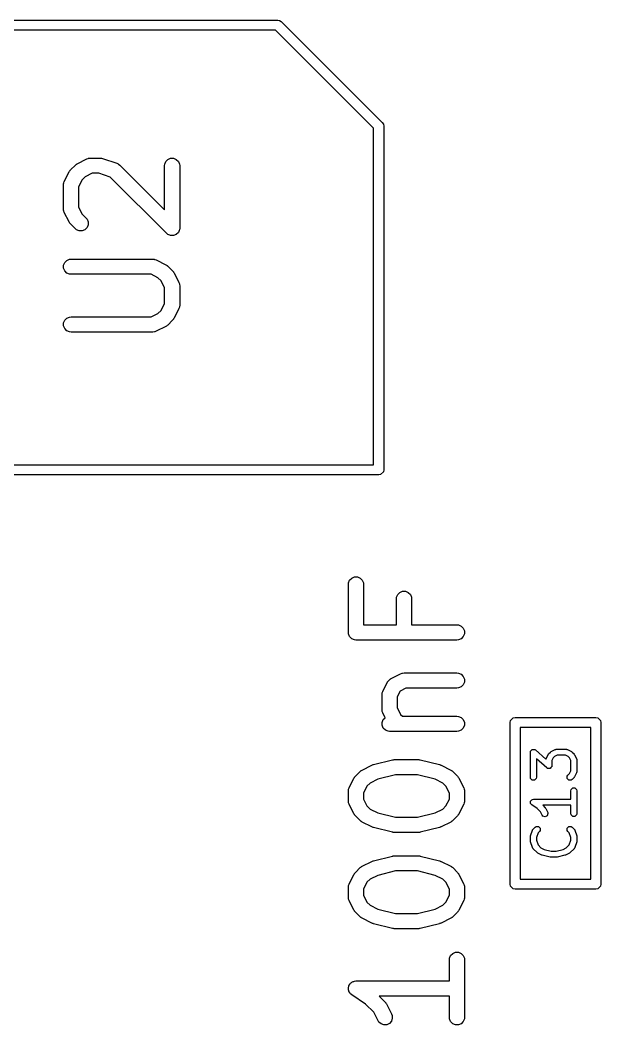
# Model space of a CAD drawing. Header units: millimetres. Extents: x 129 to 276, y -185 to -58.
# Drawn here: x 200.7 to 206.45, y -101.69 to -91.75 of the extents above; entities that cross this region are included whole.
import ezdxf

# ---------------------------------------------------------------- set-up
doc = ezdxf.new("R2010")
doc.units = ezdxf.units.MM
doc.layers.add('F.Fab', color=9, linetype='CONTINUOUS', true_color=0xafafaf)

msp = doc.modelspace()

# ---------------------------------------------------------------- linework, layer by layer
at = {"layer": 'F.Fab', "linetype": 'CONTINUOUS'}
for p, q in [((199.25, -91.75), (203.25, -91.75)), ((203.25, -91.75), (203.269134, -91.753806)), ((203.269134, -91.753806), (203.285355, -91.764645)), ((203.285355, -91.764645), (204.285356, -92.764645)), ((203.22929, -91.85), (199.3, -91.85)), ((204.2, -92.82071), (203.22929, -91.85)), ((204.285356, -92.764645), (204.296194, -92.780866)), ((204.2, -96.15), (204.2, -92.82071)), ((204.296194, -92.780866), (204.3, -92.8)), ((204.3, -92.8), (204.3, -96.2)), ((201.266516, -93.171013), (201.361754, -93.123394)), ((201.361754, -93.123394), (201.375485, -93.118139)), ((201.375485, -93.118139), (201.378174, -93.117947)), ((201.378174, -93.117947), (201.380663, -93.116917)), ((201.380663, -93.116917), (201.395295, -93.115476)), ((201.395295, -93.115476), (201.490533, -93.115476)), ((201.490533, -93.115476), (201.497938, -93.116205)), ((201.497938, -93.116205), (201.499913, -93.116065)), ((201.499913, -93.116065), (201.50251, -93.116655)), ((201.50251, -93.116655), (201.505165, -93.116917)), ((201.505165, -93.116917), (201.506996, -93.117675)), ((201.506996, -93.117675), (201.51425, -93.119325)), ((201.51425, -93.119325), (201.657107, -93.166944)), ((201.657107, -93.166944), (201.670532, -93.172938)), ((202.13126, -93.175844), (202.142459, -93.148808)), ((202.142459, -93.148808), (202.163151, -93.128116)), ((202.163151, -93.128116), (202.190187, -93.116917)), ((202.190187, -93.116917), (202.219451, -93.116917)), ((202.219451, -93.116917), (202.246487, -93.128116)), ((202.246487, -93.128116), (202.267179, -93.148808)), ((202.267179, -93.148808), (202.278378, -93.175844)), ((201.137737, -93.347411), (201.185356, -93.252173)), ((201.185356, -93.252173), (201.18932, -93.245873)), ((201.18932, -93.245873), (201.190078, -93.244046)), ((201.190078, -93.244046), (201.191766, -93.241989)), ((201.191766, -93.241989), (201.193188, -93.23973)), ((201.193188, -93.23973), (201.194686, -93.23843)), ((201.194686, -93.23843), (201.199405, -93.232681)), ((201.199405, -93.232681), (201.247024, -93.185062)), ((201.247024, -93.185062), (201.252773, -93.180343)), ((201.252773, -93.180343), (201.254073, -93.178845)), ((201.254073, -93.178845), (201.256332, -93.177423)), ((201.256332, -93.177423), (201.258389, -93.175735)), ((201.258389, -93.175735), (201.260216, -93.174977)), ((201.260216, -93.174977), (201.266516, -93.171013)), ((201.413, -93.265476), (201.344484, -93.299734)), ((201.478363, -93.265476), (201.413, -93.265476)), ((201.592876, -93.303647), (201.478363, -93.265476)), ((201.670532, -93.172938), (201.672567, -93.174703)), ((201.672567, -93.174703), (201.675058, -93.175735)), ((201.675058, -93.175735), (201.686423, -93.185062)), ((201.686423, -93.185062), (202.129819, -93.628457)), ((202.129819, -93.190476), (202.13126, -93.175844)), ((202.129819, -93.628457), (202.129819, -93.190476)), ((202.278378, -93.175844), (202.279819, -93.190476)), ((202.279819, -93.190476), (202.279819, -93.809523)), ((201.129819, -93.380952), (201.13126, -93.36632)), ((201.13126, -93.36632), (201.132291, -93.36383)), ((201.132291, -93.36383), (201.132482, -93.361143)), ((201.132482, -93.361143), (201.137737, -93.347411)), ((201.314077, -93.330141), (201.279819, -93.398657)), ((201.344484, -93.299734), (201.314077, -93.330141)), ((202.151786, -93.862556), (201.592876, -93.303647)), ((201.129819, -93.619047), (201.129819, -93.380952)), ((201.279819, -93.398657), (201.279819, -93.601342)), ((201.13126, -93.633679), (201.129819, -93.619047)), ((201.132291, -93.636168), (201.13126, -93.633679)), ((201.132482, -93.638856), (201.132291, -93.636168)), ((201.137737, -93.652588), (201.132482, -93.638856)), ((201.185356, -93.747826), (201.137737, -93.652588)), ((201.279819, -93.601342), (201.314077, -93.669858)), ((201.18932, -93.754125), (201.185356, -93.747826)), ((201.190078, -93.755953), (201.18932, -93.754125)), ((201.191766, -93.758009), (201.190078, -93.755953)), ((201.193188, -93.760269), (201.191766, -93.758009)), ((201.194686, -93.761568), (201.193188, -93.760269)), ((201.199405, -93.767318), (201.194686, -93.761568)), ((201.314077, -93.669858), (201.35309, -93.708871)), ((201.35309, -93.708871), (201.362417, -93.720236)), ((201.362417, -93.720236), (201.373616, -93.747272)), ((201.373616, -93.747272), (201.373616, -93.776535)), ((201.247024, -93.814937), (201.199405, -93.767318)), ((201.258389, -93.824264), (201.247024, -93.814937)), ((201.285425, -93.835463), (201.258389, -93.824264)), ((201.314688, -93.835463), (201.285425, -93.835463)), ((201.341724, -93.824264), (201.314688, -93.835463)), ((201.362417, -93.803571), (201.341724, -93.824264)), ((201.373616, -93.776535), (201.362417, -93.803571)), ((202.163151, -93.871884), (202.151786, -93.862556)), ((202.26718, -93.851191), (202.246487, -93.871883)), ((202.275098, -93.832073), (202.26718, -93.851191)), ((202.278378, -93.824155), (202.275098, -93.832073)), ((202.279819, -93.809523), (202.278378, -93.824155)), ((202.182268, -93.879802), (202.163151, -93.871884)), ((202.190187, -93.883082), (202.182268, -93.879802)), ((202.190188, -93.883082), (202.190187, -93.883082)), ((202.219451, -93.883082), (202.190188, -93.883082)), ((202.246487, -93.871883), (202.219451, -93.883082)), ((201.13126, -94.175844), (201.142459, -94.148808)), ((201.142459, -94.148808), (201.163151, -94.128116)), ((201.163151, -94.128116), (201.190187, -94.116917)), ((201.190187, -94.116917), (201.204819, -94.115476)), ((201.204819, -94.115476), (202.014342, -94.115476)), ((202.014342, -94.115476), (202.028974, -94.116917)), ((202.028974, -94.116917), (202.031463, -94.117948)), ((202.031463, -94.117948), (202.034151, -94.118139)), ((202.034151, -94.118139), (202.047883, -94.123394)), ((202.047883, -94.123394), (202.143121, -94.171013)), ((201.13126, -94.205108), (201.13126, -94.175844)), ((201.142459, -94.232144), (201.13126, -94.205108)), ((201.163151, -94.252836), (201.142459, -94.232144)), ((201.190187, -94.264035), (201.163151, -94.252836)), ((202.143121, -94.171013), (202.149417, -94.174976)), ((202.149417, -94.174976), (202.151247, -94.175734)), ((202.151247, -94.175734), (202.153305, -94.177423)), ((202.153305, -94.177423), (202.155564, -94.178845)), ((202.155564, -94.178845), (202.156863, -94.180343)), ((202.156863, -94.180343), (202.162612, -94.185061)), ((202.162612, -94.185061), (202.210232, -94.23268)), ((202.210232, -94.23268), (202.21495, -94.238429)), ((202.21495, -94.238429), (202.21645, -94.23973)), ((202.21645, -94.23973), (202.217872, -94.241989)), ((202.217872, -94.241989), (202.21956, -94.244046)), ((202.21956, -94.244046), (202.220317, -94.245873)), ((202.220317, -94.245873), (202.224282, -94.252173)), ((202.224282, -94.252173), (202.271901, -94.347411)), ((201.204819, -94.265476), (201.190187, -94.264035)), ((201.996637, -94.265476), (201.204819, -94.265476)), ((202.065153, -94.299734), (201.996637, -94.265476)), ((202.095561, -94.330141), (202.065153, -94.299734)), ((202.129819, -94.398657), (202.095561, -94.330141)), ((202.271901, -94.347411), (202.277156, -94.361142)), ((202.277156, -94.361142), (202.277347, -94.363831)), ((202.129819, -94.553723), (202.129819, -94.398657)), ((202.277347, -94.363831), (202.278378, -94.36632)), ((202.278378, -94.36632), (202.279819, -94.380952)), ((202.279819, -94.380952), (202.279819, -94.571428)), ((202.095561, -94.622238), (202.129819, -94.553723)), ((201.996637, -94.686904), (202.065153, -94.652645)), ((202.065153, -94.652645), (202.095561, -94.622238)), ((202.271901, -94.604969), (202.224282, -94.700207)), ((202.277156, -94.591238), (202.271901, -94.604969)), ((202.277347, -94.588548), (202.277156, -94.591238)), ((202.278378, -94.58606), (202.277347, -94.588548)), ((202.279819, -94.571428), (202.278378, -94.58606)), ((201.13126, -94.747272), (201.142459, -94.720236)), ((201.13126, -94.776536), (201.13126, -94.747272)), ((201.142459, -94.720236), (201.163151, -94.699544)), ((201.163151, -94.699544), (201.190187, -94.688345)), ((201.190187, -94.688345), (201.204819, -94.686904)), ((201.204819, -94.686904), (201.996637, -94.686904)), ((202.210232, -94.7197), (202.162612, -94.767319)), ((202.21495, -94.71395), (202.210232, -94.7197)), ((202.21645, -94.71265), (202.21495, -94.71395)), ((202.217872, -94.71039), (202.21645, -94.71265)), ((202.21956, -94.708334), (202.217872, -94.71039)), ((202.220317, -94.706506), (202.21956, -94.708334)), ((202.224282, -94.700207), (202.220317, -94.706506)), ((201.142459, -94.803572), (201.13126, -94.776536)), ((201.163151, -94.824264), (201.142459, -94.803572)), ((201.190187, -94.835463), (201.163151, -94.824264)), ((201.204819, -94.836904), (201.190187, -94.835463)), ((202.014342, -94.836904), (201.204819, -94.836904)), ((202.028974, -94.835463), (202.014342, -94.836904)), ((202.031463, -94.834431), (202.028974, -94.835463)), ((202.034151, -94.834241), (202.031463, -94.834431)), ((202.047883, -94.828986), (202.034151, -94.834241)), ((202.143121, -94.781367), (202.047883, -94.828986)), ((202.149417, -94.777403), (202.143121, -94.781367)), ((202.151247, -94.776646), (202.149417, -94.777403)), ((202.153305, -94.774956), (202.151247, -94.776646)), ((202.155564, -94.773535), (202.153305, -94.774956)), ((202.156863, -94.772036), (202.155564, -94.773535)), ((202.162612, -94.767319), (202.156863, -94.772036)), ((199.3, -96.15), (204.2, -96.15)), ((204.25, -96.25), (199.25, -96.25)), ((204.269134, -96.246194), (204.25, -96.25)), ((204.296194, -96.219134), (204.269134, -96.246194)), ((204.3, -96.2), (204.296194, -96.219134)), ((203.949819, -97.333333), (203.95126, -97.318701)), ((203.949819, -97.809523), (203.949819, -97.333333)), ((203.95126, -97.318701), (203.962459, -97.291665)), ((203.962459, -97.291665), (203.983151, -97.270973)), ((203.983151, -97.270973), (204.010187, -97.259774)), ((204.010187, -97.259774), (204.039451, -97.259774)), ((204.039451, -97.259774), (204.066487, -97.270973)), ((204.066487, -97.270973), (204.087179, -97.291665)), ((204.087179, -97.291665), (204.098378, -97.318701)), ((204.098378, -97.318701), (204.099819, -97.333333)), ((204.099819, -97.333333), (204.099819, -97.734523)), ((204.42745, -97.461558), (204.438649, -97.434522)), ((204.438649, -97.434522), (204.459341, -97.41383)), ((204.459341, -97.41383), (204.486377, -97.402631)), ((204.486377, -97.402631), (204.515641, -97.402631)), ((204.515641, -97.402631), (204.542677, -97.41383)), ((204.542677, -97.41383), (204.563369, -97.434522)), ((204.563369, -97.434522), (204.574568, -97.461558)), ((204.426009, -97.47619), (204.42745, -97.461558)), ((204.426009, -97.734523), (204.426009, -97.47619)), ((204.574568, -97.461558), (204.576009, -97.47619)), ((204.576009, -97.47619), (204.576009, -97.734523)), ((204.099819, -97.734523), (204.426009, -97.734523)), ((204.576009, -97.734523), (205.024819, -97.734523)), ((205.024819, -97.734523), (205.039451, -97.735964)), ((205.039451, -97.735964), (205.066487, -97.747163)), ((203.95126, -97.824155), (203.949819, -97.809523)), ((203.962459, -97.851191), (203.95126, -97.824155)), ((205.066487, -97.747163), (205.087179, -97.767855)), ((205.087179, -97.767855), (205.098378, -97.794891)), ((205.098378, -97.824155), (205.087179, -97.851191)), ((205.098378, -97.794891), (205.098378, -97.824155)), ((203.983151, -97.871883), (203.962459, -97.851191)), ((204.010187, -97.883082), (203.983151, -97.871883)), ((204.024819, -97.884523), (204.010187, -97.883082)), ((205.024819, -97.884523), (204.024819, -97.884523)), ((205.039451, -97.883082), (205.024819, -97.884523)), ((205.066487, -97.871883), (205.039451, -97.883082)), ((205.087179, -97.851191), (205.066487, -97.871883)), ((204.37223, -98.266251), (204.467468, -98.218632)), ((204.467468, -98.218632), (204.481199, -98.213377)), ((204.481199, -98.213377), (204.483888, -98.213185)), ((204.483888, -98.213185), (204.486377, -98.212155)), ((204.486377, -98.212155), (204.501009, -98.210714)), ((204.501009, -98.210714), (205.024819, -98.210714)), ((205.024819, -98.210714), (205.039451, -98.212155)), ((205.039451, -98.212155), (205.066487, -98.223354)), ((205.066487, -98.223354), (205.087179, -98.244046)), ((204.29107, -98.39503), (204.338689, -98.299792)), ((204.338689, -98.299792), (204.340229, -98.297344)), ((204.340229, -98.297344), (204.340614, -98.296191)), ((204.340614, -98.296191), (204.341859, -98.294754)), ((204.341859, -98.294754), (204.346521, -98.287349)), ((204.346521, -98.287349), (204.353625, -98.281187)), ((204.353625, -98.281187), (204.359787, -98.274083)), ((204.359787, -98.274083), (204.367192, -98.269421)), ((204.367192, -98.269421), (204.368629, -98.268176)), ((204.368629, -98.268176), (204.369782, -98.267791)), ((204.369782, -98.267791), (204.37223, -98.266251)), ((205.087179, -98.327382), (205.066487, -98.348074)), ((205.087179, -98.244046), (205.098378, -98.271082)), ((205.098378, -98.300346), (205.087179, -98.327382)), ((205.098378, -98.271082), (205.098378, -98.300346)), ((204.283152, -98.428571), (204.284593, -98.413939)), ((204.283152, -98.571428), (204.283152, -98.428571)), ((204.284593, -98.413939), (204.285624, -98.411449)), ((204.285624, -98.411449), (204.285815, -98.408762)), ((204.285815, -98.408762), (204.29107, -98.39503)), ((204.461672, -98.389234), (204.433152, -98.446276)), ((204.518714, -98.360714), (204.461672, -98.389234)), ((205.024819, -98.360714), (204.518714, -98.360714)), ((205.039451, -98.359273), (205.024819, -98.360714)), ((205.066487, -98.348074), (205.039451, -98.359273)), ((204.433152, -98.446276), (204.433152, -98.553723)), ((204.284593, -98.58606), (204.283152, -98.571428)), ((204.285624, -98.588549), (204.284593, -98.58606)), ((204.285815, -98.591237), (204.285624, -98.588549)), ((204.29107, -98.604969), (204.285815, -98.591237)), ((204.315193, -98.653215), (204.29107, -98.604969)), ((204.433152, -98.553723), (204.46741, -98.622239)), ((204.46741, -98.622239), (204.484456, -98.639285)), ((204.284593, -98.699653), (204.295792, -98.672617)), ((204.284593, -98.728917), (204.284593, -98.699653)), ((204.295792, -98.755953), (204.284593, -98.728917)), ((204.295792, -98.672617), (204.315193, -98.653215)), ((204.484456, -98.639285), (205.024819, -98.639285)), ((205.024819, -98.639285), (205.039451, -98.640726)), ((205.039451, -98.640726), (205.066487, -98.651925)), ((205.066487, -98.651925), (205.087179, -98.672617)), ((205.087179, -98.672617), (205.098378, -98.699653)), ((205.098378, -98.728917), (205.087179, -98.755953)), ((205.098378, -98.699653), (205.098378, -98.728917)), ((205.55, -98.7), (205.553806, -98.680866)), ((205.55, -100.3), (205.55, -98.7)), ((205.553806, -98.680866), (205.580866, -98.653806)), ((205.580866, -98.653806), (205.6, -98.65)), ((205.6, -98.65), (206.4, -98.65)), ((206.4, -98.65), (206.419134, -98.653806)), ((206.419134, -98.653806), (206.446194, -98.680866)), ((206.446194, -98.680866), (206.45, -98.7)), ((206.45, -98.7), (206.45, -100.3)), ((204.316484, -98.776645), (204.295792, -98.755953)), ((204.34352, -98.787844), (204.316484, -98.776645)), ((204.358152, -98.789285), (204.34352, -98.787844)), ((205.024819, -98.789285), (204.358152, -98.789285)), ((205.039451, -98.787844), (205.024819, -98.789285)), ((205.066487, -98.776645), (205.039451, -98.787844)), ((205.087179, -98.755953), (205.066487, -98.776645)), ((205.65, -98.75), (205.65, -100.25)), ((206.35, -98.75), (205.65, -98.75)), ((206.35, -100.25), (206.35, -98.75)), ((205.751927, -98.995238), (205.753591, -98.986873)), ((205.751927, -99.242857), (205.751927, -98.995238)), ((205.753508, -98.985627), (205.753936, -98.985137)), ((205.753591, -98.986873), (205.753508, -98.985627)), ((205.753936, -98.985137), (205.754211, -98.983757)), ((205.754211, -98.983757), (205.761681, -98.976286)), ((205.761681, -98.976286), (205.768629, -98.968347)), ((205.768629, -98.968347), (205.769691, -98.968276)), ((205.769691, -98.968276), (205.770446, -98.967522)), ((205.770446, -98.967522), (205.780998, -98.967522)), ((205.780998, -98.967522), (205.791538, -98.966819)), ((205.791538, -98.966819), (205.792759, -98.967522)), ((205.792759, -98.967522), (205.793408, -98.967522)), ((205.793408, -98.967522), (205.794289, -98.968403)), ((205.794289, -98.968403), (205.801682, -98.972661)), ((205.801682, -98.972661), (205.905827, -99.063788)), ((205.907475, -99.058011), (205.926523, -99.019916)), ((205.926523, -99.019916), (205.92947, -99.016119)), ((205.92947, -99.016119), (205.932142, -99.01212)), ((205.932142, -99.01212), (205.951189, -98.993073)), ((205.951189, -98.993073), (205.955186, -98.990401)), ((205.955186, -98.990401), (205.958987, -98.987452)), ((205.958987, -98.987452), (205.997083, -98.968405)), ((206.017581, -99.025238), (205.990175, -99.03894)), ((205.997083, -98.968405), (205.998531, -98.968008)), ((205.998531, -98.968008), (205.999018, -98.967522)), ((205.999018, -98.967522), (206.003737, -98.966583)), ((206.003737, -98.966583), (206.008373, -98.965314)), ((206.008373, -98.965314), (206.009024, -98.965531)), ((206.009024, -98.965531), (206.010499, -98.965238)), ((206.010499, -98.965238), (206.105737, -98.965238)), ((206.098655, -99.025238), (206.017581, -99.025238)), ((206.126062, -99.038941), (206.098655, -99.025238)), ((206.105737, -98.965238), (206.107211, -98.965531)), ((206.107211, -98.965531), (206.107863, -98.965314)), ((206.107863, -98.965314), (206.112498, -98.966583)), ((206.112498, -98.966583), (206.117218, -98.967522)), ((206.117218, -98.967522), (206.117704, -98.968008)), ((206.117704, -98.968008), (206.119153, -98.968405)), ((206.119153, -98.968405), (206.157248, -98.987452)), ((206.157248, -98.987452), (206.161048, -98.990402)), ((206.161048, -98.990402), (206.165045, -98.993072)), ((206.165045, -98.993072), (206.184093, -99.01212)), ((206.184093, -99.01212), (206.186763, -99.016116)), ((206.186763, -99.016116), (206.189713, -99.019917)), ((206.189713, -99.019917), (206.20876, -99.058012)), ((204.086516, -99.171013), (204.181754, -99.123394)), ((204.181754, -99.123394), (204.182823, -99.122984)), ((204.182823, -99.122984), (204.183259, -99.122662)), ((204.183259, -99.122662), (204.189395, -99.120469)), ((204.189395, -99.120469), (204.195485, -99.118139)), ((204.195485, -99.118139), (204.196025, -99.1181)), ((204.196025, -99.1181), (204.197105, -99.117715)), ((204.197105, -99.117715), (204.387581, -99.070096)), ((204.387581, -99.070096), (204.390117, -99.06972)), ((204.390117, -99.06972), (204.391139, -99.069298)), ((204.391139, -99.069298), (204.396651, -99.068755)), ((204.396651, -99.068755), (204.402125, -99.067946)), ((204.402125, -99.067946), (204.403217, -99.068108)), ((204.403217, -99.068108), (204.405771, -99.067857)), ((204.405771, -99.067857), (204.643866, -99.067857)), ((204.643866, -99.067857), (204.646419, -99.068108)), ((204.646419, -99.068108), (204.647512, -99.067946)), ((204.647512, -99.067946), (204.652985, -99.068755)), ((204.652985, -99.068755), (204.658498, -99.069298)), ((204.658498, -99.069298), (204.659519, -99.06972)), ((204.659519, -99.06972), (204.662056, -99.070096)), ((204.662056, -99.070096), (204.852532, -99.117715)), ((204.852532, -99.117715), (204.853611, -99.1181)), ((204.853611, -99.1181), (204.854151, -99.118139)), ((204.854151, -99.118139), (204.860232, -99.120466)), ((204.860232, -99.120466), (204.866378, -99.122662)), ((204.866378, -99.122662), (204.866813, -99.122984)), ((204.866813, -99.122984), (204.867883, -99.123394)), ((204.867883, -99.123394), (204.963121, -99.171013)), ((205.914553, -99.151148), (205.811927, -99.06135)), ((205.811927, -99.06135), (205.811927, -99.242857)), ((205.905827, -99.063788), (205.906592, -99.059947)), ((205.906592, -99.059947), (205.907078, -99.05946)), ((205.907078, -99.05946), (205.907475, -99.058011)), ((205.964308, -99.128571), (205.962643, -99.136935)), ((205.978011, -99.051104), (205.964308, -99.078511)), ((205.964308, -99.078511), (205.964308, -99.128571)), ((205.990175, -99.03894), (205.978011, -99.051104)), ((206.138223, -99.051102), (206.126062, -99.038941)), ((206.151927, -99.078509), (206.138223, -99.051102)), ((206.151927, -99.178632), (206.151927, -99.078509)), ((206.20876, -99.058012), (206.209156, -99.05946)), ((206.209156, -99.05946), (206.209643, -99.059947)), ((206.209643, -99.059947), (206.210581, -99.064666)), ((206.210581, -99.064666), (206.211851, -99.069302)), ((206.211851, -99.069302), (206.211633, -99.069953)), ((206.211633, -99.069953), (206.211927, -99.071428)), ((206.211927, -99.071428), (206.211927, -99.185714)), ((204.014686, -99.23843), (204.019405, -99.232681)), ((204.019405, -99.232681), (204.067024, -99.185062)), ((204.067024, -99.185062), (204.072773, -99.180343)), ((204.072773, -99.180343), (204.074073, -99.178845)), ((204.074073, -99.178845), (204.076332, -99.177423)), ((204.076332, -99.177423), (204.078389, -99.175735)), ((204.078389, -99.175735), (204.080216, -99.174977)), ((204.080216, -99.174977), (204.086516, -99.171013)), ((204.415005, -99.217857), (204.241471, -99.26124)), ((204.634632, -99.217857), (204.415005, -99.217857)), ((204.808166, -99.26124), (204.634632, -99.217857)), ((204.963121, -99.171013), (204.969417, -99.174976)), ((204.969417, -99.174976), (204.971247, -99.175734)), ((204.971247, -99.175734), (204.973305, -99.177423)), ((204.973305, -99.177423), (204.975564, -99.178845)), ((204.975564, -99.178845), (204.976863, -99.180343)), ((204.976863, -99.180343), (204.982612, -99.185061)), ((204.982612, -99.185061), (205.030232, -99.23268)), ((205.030232, -99.23268), (205.03495, -99.238429)), ((205.921945, -99.155405), (205.914553, -99.151148)), ((205.922827, -99.156287), (205.921945, -99.155405)), ((205.923476, -99.156287), (205.922827, -99.156287)), ((205.924697, -99.15699), (205.923476, -99.156287)), ((205.935244, -99.156287), (205.924697, -99.15699)), ((205.945789, -99.156287), (205.935244, -99.156287)), ((205.946542, -99.155533), (205.945789, -99.156287)), ((205.947606, -99.155463), (205.946542, -99.155533)), ((205.954557, -99.147518), (205.947606, -99.155463)), ((205.962024, -99.140052), (205.954557, -99.147518)), ((205.962298, -99.138671), (205.962024, -99.140052)), ((205.962727, -99.138182), (205.962298, -99.138671)), ((205.962643, -99.136935), (205.962727, -99.138182)), ((206.116116, -99.231377), (206.122619, -99.221644)), ((206.116116, -99.254337), (206.116116, -99.231377)), ((206.122619, -99.221644), (206.138223, -99.206039)), ((206.138223, -99.206039), (206.151927, -99.178632)), ((206.20876, -99.19913), (206.189713, -99.237225)), ((206.209156, -99.197681), (206.20876, -99.19913)), ((206.209643, -99.197195), (206.209156, -99.197681)), ((206.210581, -99.192475), (206.209643, -99.197195)), ((206.211851, -99.18784), (206.210581, -99.192475)), ((206.211927, -99.185714), (206.211633, -99.187188)), ((206.211633, -99.187188), (206.211851, -99.18784)), ((203.957737, -99.347411), (204.005356, -99.252173)), ((204.005356, -99.252173), (204.00932, -99.245873)), ((204.00932, -99.245873), (204.010078, -99.244046)), ((204.010078, -99.244046), (204.011766, -99.241989)), ((204.011766, -99.241989), (204.013188, -99.23973)), ((204.013188, -99.23973), (204.014686, -99.23843)), ((204.134077, -99.330141), (204.099819, -99.398657)), ((204.164484, -99.299734), (204.134077, -99.330141)), ((204.241471, -99.26124), (204.164484, -99.299734)), ((204.885153, -99.299734), (204.808166, -99.26124)), ((204.915561, -99.330141), (204.885153, -99.299734)), ((204.949819, -99.398657), (204.915561, -99.330141)), ((205.03495, -99.238429), (205.03645, -99.23973)), ((205.03645, -99.23973), (205.037872, -99.241989)), ((205.037872, -99.241989), (205.03956, -99.244046)), ((205.03956, -99.244046), (205.040317, -99.245873)), ((205.040317, -99.245873), (205.044282, -99.252173)), ((205.044282, -99.252173), (205.091901, -99.347411)), ((205.754211, -99.254338), (205.751927, -99.242857)), ((205.770446, -99.270573), (205.754211, -99.254338)), ((205.793408, -99.270573), (205.770446, -99.270573)), ((205.809643, -99.254338), (205.793408, -99.270573)), ((205.811927, -99.242857), (205.809643, -99.254338)), ((206.132352, -99.270573), (206.116116, -99.254337)), ((206.155312, -99.270573), (206.132352, -99.270573)), ((206.165045, -99.26407), (206.155312, -99.270573)), ((206.184093, -99.245022), (206.165045, -99.26407)), ((206.186763, -99.241025), (206.184093, -99.245022)), ((206.189713, -99.237225), (206.186763, -99.241025)), ((203.949819, -99.380952), (203.95126, -99.36632)), ((203.949819, -99.47619), (203.949819, -99.380952)), ((203.95126, -99.36632), (203.952291, -99.36383)), ((203.952291, -99.36383), (203.952482, -99.361143)), ((203.952482, -99.361143), (203.957737, -99.347411)), ((204.099819, -99.398657), (204.099819, -99.458485)), ((204.949819, -99.458485), (204.949819, -99.398657)), ((205.091901, -99.347411), (205.097156, -99.361142)), ((205.097156, -99.361142), (205.097347, -99.363831)), ((205.097347, -99.363831), (205.098378, -99.36632)), ((205.098378, -99.36632), (205.099819, -99.380952)), ((205.099819, -99.380952), (205.099819, -99.47619)), ((206.151927, -99.37619), (206.154211, -99.364709)), ((206.151927, -99.460475), (206.151927, -99.37619)), ((206.154211, -99.364709), (206.170446, -99.348474)), ((206.170446, -99.348474), (206.193408, -99.348474)), ((206.193408, -99.348474), (206.209643, -99.364709)), ((206.209643, -99.364709), (206.211927, -99.37619)), ((206.211927, -99.37619), (206.211927, -99.604761)), ((203.95126, -99.490822), (203.949819, -99.47619)), ((203.952291, -99.493311), (203.95126, -99.490822)), ((203.952482, -99.495999), (203.952291, -99.493311)), ((203.957737, -99.509731), (203.952482, -99.495999)), ((204.005356, -99.604969), (203.957737, -99.509731)), ((204.099819, -99.458485), (204.134077, -99.527001)), ((204.134077, -99.527001), (204.164484, -99.557408)), ((204.885153, -99.557407), (204.915561, -99.527)), ((204.915561, -99.527), (204.949819, -99.458485)), ((205.091901, -99.509731), (205.044282, -99.604969)), ((205.097156, -99.496), (205.091901, -99.509731)), ((205.097347, -99.49331), (205.097156, -99.496)), ((205.098378, -99.490822), (205.097347, -99.49331)), ((205.099819, -99.47619), (205.098378, -99.490822)), ((205.752497, -99.484653), (205.754211, -99.482082)), ((205.754211, -99.493222), (205.752497, -99.484653)), ((205.754211, -99.478994), (205.760389, -99.472815)), ((205.754211, -99.482082), (205.754211, -99.478994)), ((205.754211, -99.501956), (205.754211, -99.493222)), ((205.756394, -99.504139), (205.754211, -99.501956)), ((205.757, -99.507167), (205.756394, -99.504139)), ((205.765286, -99.515436), (205.757, -99.507167)), ((205.760389, -99.472815), (205.765235, -99.465548)), ((205.765235, -99.465548), (205.768262, -99.464942)), ((205.819959, -99.551886), (205.765286, -99.515436)), ((205.768262, -99.464942), (205.770446, -99.462759)), ((205.770446, -99.462759), (205.781927, -99.460475)), ((205.781927, -99.460475), (206.151927, -99.460475)), ((206.151927, -99.520475), (205.8734, -99.520475)), ((205.8734, -99.520475), (205.898378, -99.545452)), ((206.151927, -99.604761), (206.151927, -99.520475)), ((204.00932, -99.611268), (204.005356, -99.604969)), ((204.010078, -99.613096), (204.00932, -99.611268)), ((204.011766, -99.615152), (204.010078, -99.613096)), ((204.013188, -99.617412), (204.011766, -99.615152)), ((204.014686, -99.618711), (204.013188, -99.617412)), ((204.019405, -99.624461), (204.014686, -99.618711)), ((204.067024, -99.67208), (204.019405, -99.624461)), ((204.164484, -99.557408), (204.241471, -99.595901)), ((204.241471, -99.595901), (204.415005, -99.639285)), ((204.634632, -99.639285), (204.808166, -99.595901)), ((204.808166, -99.595901), (204.885153, -99.557407)), ((205.030232, -99.624462), (204.982612, -99.672081)), ((205.03495, -99.618712), (205.030232, -99.624462)), ((205.03645, -99.617412), (205.03495, -99.618712)), ((205.037872, -99.615152), (205.03645, -99.617412)), ((205.03956, -99.613096), (205.037872, -99.615152)), ((205.040317, -99.611268), (205.03956, -99.613096)), ((205.044282, -99.604969), (205.040317, -99.611268)), ((205.852509, -99.584436), (205.819959, -99.551886)), ((205.86938, -99.618178), (205.852509, -99.584436)), ((205.876558, -99.627425), (205.86938, -99.618178)), ((205.898339, -99.634686), (205.876558, -99.627425)), ((205.918877, -99.624416), (205.898339, -99.634686)), ((205.898378, -99.545452), (205.901048, -99.549449)), ((205.901048, -99.549449), (205.903998, -99.553249)), ((205.903998, -99.553249), (205.923046, -99.591345)), ((205.926138, -99.602635), (205.918877, -99.624416)), ((205.923046, -99.591345), (205.926138, -99.602635)), ((206.154211, -99.616242), (206.151927, -99.604761)), ((206.170446, -99.632477), (206.154211, -99.616242)), ((206.193408, -99.632477), (206.170446, -99.632477)), ((206.209643, -99.616242), (206.193408, -99.632477)), ((206.211927, -99.604761), (206.209643, -99.616242)), ((204.072773, -99.676798), (204.067024, -99.67208)), ((204.074073, -99.678297), (204.072773, -99.676798)), ((204.076332, -99.679718), (204.074073, -99.678297)), ((204.078389, -99.681407), (204.076332, -99.679718)), ((204.080216, -99.682164), (204.078389, -99.681407)), ((204.086516, -99.686129), (204.080216, -99.682164)), ((204.181754, -99.733748), (204.086516, -99.686129)), ((204.415005, -99.639285), (204.634632, -99.639285)), ((204.963121, -99.686129), (204.867883, -99.733748)), ((204.969417, -99.682165), (204.963121, -99.686129)), ((204.971247, -99.681408), (204.969417, -99.682165)), ((204.973305, -99.679718), (204.971247, -99.681408)), ((204.975564, -99.678297), (204.973305, -99.679718)), ((204.976863, -99.676798), (204.975564, -99.678297)), ((204.982612, -99.672081), (204.976863, -99.676798)), ((205.798808, -99.73593), (205.808541, -99.729426)), ((205.808541, -99.729426), (205.831501, -99.729425)), ((205.831501, -99.729425), (205.847738, -99.745662)), ((206.116116, -99.745662), (206.132352, -99.729426)), ((206.132352, -99.729426), (206.155312, -99.729426)), ((206.155312, -99.729426), (206.165045, -99.735929)), ((204.182823, -99.734157), (204.181754, -99.733748)), ((204.183259, -99.73448), (204.182823, -99.734157)), ((204.189395, -99.736672), (204.183259, -99.73448)), ((204.195485, -99.739003), (204.189395, -99.736672)), ((204.196025, -99.739041), (204.195485, -99.739003)), ((204.197105, -99.739427), (204.196025, -99.739041)), ((204.387581, -99.787046), (204.197105, -99.739427)), ((204.390117, -99.787421), (204.387581, -99.787046)), ((204.391139, -99.787844), (204.390117, -99.787421)), ((204.396651, -99.788386), (204.391139, -99.787844)), ((204.402125, -99.789196), (204.396651, -99.788386)), ((204.403217, -99.789033), (204.402125, -99.789196)), ((204.405771, -99.789285), (204.403217, -99.789033)), ((204.643866, -99.789285), (204.405771, -99.789285)), ((204.646419, -99.789033), (204.643866, -99.789285)), ((204.647512, -99.789196), (204.646419, -99.789033)), ((204.652985, -99.788386), (204.647512, -99.789196)), ((204.658498, -99.787844), (204.652985, -99.788386)), ((204.659519, -99.787421), (204.658498, -99.787844)), ((204.662056, -99.787046), (204.659519, -99.787421)), ((204.852532, -99.739427), (204.662056, -99.787046)), ((204.853611, -99.739041), (204.852532, -99.739427)), ((204.854151, -99.739003), (204.853611, -99.739041)), ((204.860232, -99.736675), (204.854151, -99.739003)), ((204.866378, -99.73448), (204.860232, -99.736675)), ((204.866813, -99.734157), (204.866378, -99.73448)), ((204.867883, -99.733748), (204.866813, -99.734157)), ((205.751927, -99.833332), (205.752866, -99.82861)), ((205.752866, -99.82861), (205.753467, -99.823845)), ((205.753467, -99.823845), (205.772515, -99.766703)), ((205.772515, -99.766703), (205.773258, -99.765399)), ((205.773258, -99.764711), (205.775934, -99.760705)), ((205.773258, -99.765399), (205.773258, -99.764711)), ((205.775934, -99.760705), (205.778312, -99.756534)), ((205.778312, -99.756534), (205.778925, -99.756227)), ((205.778925, -99.756227), (205.779761, -99.754977)), ((205.779761, -99.754977), (205.798808, -99.73593)), ((205.827195, -99.792396), (205.811927, -99.838199)), ((205.841236, -99.778355), (205.827195, -99.792396)), ((205.847739, -99.768621), (205.841236, -99.778355)), ((205.847738, -99.745662), (205.847739, -99.768621)), ((206.116116, -99.768622), (206.116116, -99.745662)), ((206.122619, -99.778355), (206.116116, -99.768622)), ((206.136657, -99.792393), (206.122619, -99.778355)), ((206.151927, -99.838201), (206.136657, -99.792393)), ((206.165045, -99.735929), (206.184093, -99.754977)), ((206.184093, -99.754977), (206.184927, -99.756226)), ((206.184927, -99.756226), (206.185543, -99.756534)), ((206.185543, -99.756534), (206.187923, -99.760709)), ((206.187923, -99.760709), (206.190597, -99.76471)), ((206.190597, -99.76471), (206.190597, -99.765398)), ((206.190597, -99.765398), (206.191341, -99.766703)), ((206.191341, -99.766703), (206.210388, -99.823845)), ((206.210388, -99.823845), (206.210989, -99.828617)), ((206.210989, -99.828617), (206.211927, -99.833332)), ((205.751927, -99.871428), (205.751927, -99.833332)), ((205.752866, -99.876149), (205.751927, -99.871428)), ((205.753467, -99.880915), (205.752866, -99.876149)), ((205.772515, -99.938058), (205.753467, -99.880915)), ((205.811927, -99.838199), (205.811927, -99.86656)), ((205.811927, -99.86656), (205.827195, -99.912365)), ((205.827195, -99.912365), (205.856841, -99.94201)), ((206.107014, -99.942009), (206.136657, -99.912366)), ((206.136657, -99.912366), (206.151927, -99.866558)), ((206.151927, -99.866558), (206.151927, -99.838201)), ((206.210388, -99.880914), (206.191341, -99.938058)), ((206.210988, -99.876143), (206.210388, -99.880914)), ((206.211927, -99.871428), (206.210988, -99.876143)), ((206.211927, -99.833332), (206.211927, -99.871428)), ((204.197105, -100.070096), (204.387581, -100.022477)), ((204.387581, -100.022477), (204.390117, -100.022101)), ((204.390117, -100.022101), (204.391139, -100.021679)), ((204.391139, -100.021679), (204.396651, -100.021136)), ((204.396651, -100.021136), (204.402125, -100.020327)), ((204.402125, -100.020327), (204.403217, -100.020489)), ((204.403217, -100.020489), (204.405771, -100.020238)), ((204.405771, -100.020238), (204.643866, -100.020238)), ((204.643866, -100.020238), (204.646419, -100.020489)), ((204.646419, -100.020489), (204.647512, -100.020327)), ((204.647512, -100.020327), (204.652985, -100.021136)), ((204.652985, -100.021136), (204.658498, -100.021679)), ((204.658498, -100.021679), (204.659519, -100.022101)), ((204.659519, -100.022101), (204.662056, -100.022477)), ((204.662056, -100.022477), (204.852532, -100.070096)), ((205.773259, -99.939363), (205.772515, -99.938058)), ((205.773259, -99.940051), (205.773259, -99.939363)), ((205.77593, -99.944049), (205.773259, -99.940051)), ((205.778312, -99.948227), (205.77593, -99.944049)), ((205.778927, -99.948534), (205.778312, -99.948227)), ((205.779762, -99.949784), (205.778927, -99.948534)), ((205.817856, -99.987879), (205.779762, -99.949784)), ((205.821853, -99.990549), (205.817856, -99.987879)), ((205.825654, -99.993499), (205.821853, -99.990549)), ((205.863749, -100.012546), (205.825654, -99.993499)), ((205.856841, -99.94201), (205.887636, -99.957407)), ((205.866918, -100.013413), (205.863749, -100.012546)), ((205.869889, -100.014817), (205.866918, -100.013413)), ((205.94608, -100.033865), (205.869889, -100.014817)), ((205.887636, -99.957407), (205.957048, -99.974761)), ((205.957048, -99.974761), (206.006807, -99.974761)), ((206.006807, -99.974761), (206.076217, -99.957408)), ((206.093965, -100.014817), (206.017775, -100.033865)), ((206.076217, -99.957408), (206.107014, -99.942009)), ((206.096935, -100.013413), (206.093965, -100.014817)), ((206.100105, -100.012546), (206.096935, -100.013413)), ((206.1382, -99.993499), (206.100105, -100.012546)), ((206.141997, -99.990551), (206.1382, -99.993499)), ((206.145997, -99.987879), (206.141997, -99.990551)), ((206.184093, -99.949785), (206.145997, -99.987879)), ((206.184928, -99.948534), (206.184093, -99.949785)), ((206.185543, -99.948227), (206.184928, -99.948534)), ((206.187925, -99.944048), (206.185543, -99.948227)), ((206.190596, -99.940051), (206.187925, -99.944048)), ((206.191341, -99.938058), (206.190596, -99.939364)), ((206.190596, -99.939364), (206.190596, -99.940051)), ((204.074073, -100.131226), (204.076332, -100.129804)), ((204.076332, -100.129804), (204.078389, -100.128116)), ((204.078389, -100.128116), (204.080216, -100.127358)), ((204.080216, -100.127358), (204.086516, -100.123394)), ((204.086516, -100.123394), (204.181754, -100.075775)), ((204.181754, -100.075775), (204.182823, -100.075365)), ((204.182823, -100.075365), (204.183259, -100.075043)), ((204.183259, -100.075043), (204.189395, -100.07285)), ((204.189395, -100.07285), (204.195485, -100.07052)), ((204.195485, -100.07052), (204.196025, -100.070481)), ((204.196025, -100.070481), (204.197105, -100.070096)), ((204.852532, -100.070096), (204.853611, -100.070481)), ((204.853611, -100.070481), (204.854151, -100.07052)), ((204.854151, -100.07052), (204.860232, -100.072847)), ((204.860232, -100.072847), (204.866378, -100.075043)), ((204.866378, -100.075043), (204.866813, -100.075365)), ((204.866813, -100.075365), (204.867883, -100.075775)), ((204.867883, -100.075775), (204.963121, -100.123394)), ((204.963121, -100.123394), (204.969417, -100.127357)), ((204.969417, -100.127357), (204.971247, -100.128115)), ((204.971247, -100.128115), (204.973305, -100.129804)), ((204.973305, -100.129804), (204.975564, -100.131226)), ((205.949749, -100.034043), (205.94608, -100.033865)), ((205.953356, -100.034761), (205.949749, -100.034043)), ((206.010499, -100.034761), (205.953356, -100.034761)), ((206.014105, -100.034043), (206.010499, -100.034761)), ((206.017775, -100.033865), (206.014105, -100.034043)), ((203.957737, -100.299792), (204.005356, -100.204554)), ((204.005356, -100.204554), (204.00932, -100.198254)), ((204.00932, -100.198254), (204.010078, -100.196427)), ((204.010078, -100.196427), (204.011766, -100.19437)), ((204.011766, -100.19437), (204.013188, -100.192111)), ((204.013188, -100.192111), (204.014686, -100.190811)), ((204.014686, -100.190811), (204.019405, -100.185062)), ((204.019405, -100.185062), (204.067024, -100.137443)), ((204.067024, -100.137443), (204.072773, -100.132724)), ((204.072773, -100.132724), (204.074073, -100.131226)), ((204.241471, -100.213621), (204.164484, -100.252115)), ((204.415005, -100.170238), (204.241471, -100.213621)), ((204.634632, -100.170238), (204.415005, -100.170238)), ((204.808166, -100.213621), (204.634632, -100.170238)), ((204.885153, -100.252115), (204.808166, -100.213621)), ((204.975564, -100.131226), (204.976863, -100.132724)), ((204.976863, -100.132724), (204.982612, -100.137442)), ((204.982612, -100.137442), (205.030232, -100.185061)), ((205.030232, -100.185061), (205.03495, -100.19081)), ((205.03495, -100.19081), (205.03645, -100.192111)), ((205.03645, -100.192111), (205.037872, -100.19437)), ((205.037872, -100.19437), (205.03956, -100.196427)), ((205.03956, -100.196427), (205.040317, -100.198254)), ((205.040317, -100.198254), (205.044282, -100.204554)), ((205.044282, -100.204554), (205.091901, -100.299792)), ((203.949819, -100.333333), (203.95126, -100.318701)), ((203.95126, -100.318701), (203.952291, -100.316211)), ((203.952291, -100.316211), (203.952482, -100.313524)), ((203.952482, -100.313524), (203.957737, -100.299792)), ((204.134077, -100.282522), (204.099819, -100.351038)), ((204.164484, -100.252115), (204.134077, -100.282522)), ((204.915561, -100.282522), (204.885153, -100.252115)), ((204.949819, -100.351038), (204.915561, -100.282522)), ((205.091901, -100.299792), (205.097156, -100.313523)), ((205.097156, -100.313523), (205.097347, -100.316212)), ((205.097347, -100.316212), (205.098378, -100.318701)), ((205.098378, -100.318701), (205.099819, -100.333333)), ((205.553806, -100.319134), (205.55, -100.3)), ((205.580866, -100.346194), (205.553806, -100.319134)), ((205.65, -100.25), (206.35, -100.25)), ((206.446194, -100.319134), (206.419134, -100.346194)), ((206.45, -100.3), (206.446194, -100.319134)), ((203.949819, -100.428571), (203.949819, -100.333333)), ((203.95126, -100.443203), (203.949819, -100.428571)), ((204.099819, -100.351038), (204.099819, -100.410866)), ((204.099819, -100.410866), (204.134077, -100.479382)), ((204.915561, -100.479381), (204.949819, -100.410866)), ((204.949819, -100.410866), (204.949819, -100.351038)), ((205.099819, -100.428571), (205.098378, -100.443203)), ((205.099819, -100.333333), (205.099819, -100.428571)), ((205.6, -100.35), (205.580866, -100.346194)), ((206.4, -100.35), (205.6, -100.35)), ((206.419134, -100.346194), (206.4, -100.35)), ((203.952291, -100.445692), (203.95126, -100.443203)), ((203.952482, -100.44838), (203.952291, -100.445692)), ((203.957737, -100.462112), (203.952482, -100.44838)), ((204.005356, -100.55735), (203.957737, -100.462112)), ((204.134077, -100.479382), (204.164484, -100.509789)), ((204.164484, -100.509789), (204.241471, -100.548282)), ((204.808166, -100.548282), (204.885153, -100.509788)), ((204.885153, -100.509788), (204.915561, -100.479381)), ((205.091901, -100.462112), (205.044282, -100.55735)), ((205.097156, -100.448381), (205.091901, -100.462112)), ((205.097347, -100.445691), (205.097156, -100.448381)), ((205.098378, -100.443203), (205.097347, -100.445691)), ((204.00932, -100.563649), (204.005356, -100.55735)), ((204.010078, -100.565477), (204.00932, -100.563649)), ((204.011766, -100.567533), (204.010078, -100.565477)), ((204.013188, -100.569793), (204.011766, -100.567533)), ((204.014686, -100.571092), (204.013188, -100.569793)), ((204.019405, -100.576842), (204.014686, -100.571092)), ((204.067024, -100.624461), (204.019405, -100.576842)), ((204.072773, -100.629179), (204.067024, -100.624461)), ((204.241471, -100.548282), (204.415005, -100.591666)), ((204.415005, -100.591666), (204.634632, -100.591666)), ((204.634632, -100.591666), (204.808166, -100.548282)), ((204.982612, -100.624462), (204.976863, -100.629179)), ((205.030232, -100.576843), (204.982612, -100.624462)), ((205.03495, -100.571093), (205.030232, -100.576843)), ((205.03645, -100.569793), (205.03495, -100.571093)), ((205.037872, -100.567533), (205.03645, -100.569793)), ((205.03956, -100.565477), (205.037872, -100.567533)), ((205.040317, -100.563649), (205.03956, -100.565477)), ((205.044282, -100.55735), (205.040317, -100.563649)), ((204.074073, -100.630678), (204.072773, -100.629179)), ((204.076332, -100.632099), (204.074073, -100.630678)), ((204.078389, -100.633788), (204.076332, -100.632099)), ((204.080216, -100.634545), (204.078389, -100.633788)), ((204.086516, -100.63851), (204.080216, -100.634545)), ((204.181754, -100.686129), (204.086516, -100.63851)), ((204.182823, -100.686538), (204.181754, -100.686129)), ((204.183259, -100.686861), (204.182823, -100.686538)), ((204.189395, -100.689053), (204.183259, -100.686861)), ((204.195485, -100.691384), (204.189395, -100.689053)), ((204.196025, -100.691422), (204.195485, -100.691384)), ((204.197105, -100.691808), (204.196025, -100.691422)), ((204.387581, -100.739427), (204.197105, -100.691808)), ((204.852532, -100.691808), (204.662056, -100.739427)), ((204.853611, -100.691422), (204.852532, -100.691808)), ((204.854151, -100.691384), (204.853611, -100.691422)), ((204.860232, -100.689056), (204.854151, -100.691384)), ((204.866378, -100.686861), (204.860232, -100.689056)), ((204.866813, -100.686538), (204.866378, -100.686861)), ((204.867883, -100.686129), (204.866813, -100.686538)), ((204.963121, -100.63851), (204.867883, -100.686129)), ((204.969417, -100.634546), (204.963121, -100.63851)), ((204.971247, -100.633789), (204.969417, -100.634546)), ((204.973305, -100.632099), (204.971247, -100.633789)), ((204.975564, -100.630678), (204.973305, -100.632099)), ((204.976863, -100.629179), (204.975564, -100.630678)), ((204.390117, -100.739802), (204.387581, -100.739427)), ((204.391139, -100.740225), (204.390117, -100.739802)), ((204.396651, -100.740767), (204.391139, -100.740225)), ((204.402125, -100.741577), (204.396651, -100.740767)), ((204.403217, -100.741414), (204.402125, -100.741577)), ((204.405771, -100.741666), (204.403217, -100.741414)), ((204.643866, -100.741666), (204.405771, -100.741666)), ((204.646419, -100.741414), (204.643866, -100.741666)), ((204.647512, -100.741577), (204.646419, -100.741414)), ((204.652985, -100.740767), (204.647512, -100.741577)), ((204.658498, -100.740225), (204.652985, -100.740767)), ((204.659519, -100.739802), (204.658498, -100.740225)), ((204.662056, -100.739427), (204.659519, -100.739802)), ((204.95126, -101.032987), (204.962459, -101.005951)), ((204.962459, -101.005951), (204.983151, -100.985259)), ((204.983151, -100.985259), (205.010187, -100.97406)), ((205.010187, -100.97406), (205.039451, -100.97406)), ((205.039451, -100.97406), (205.066487, -100.985259)), ((205.066487, -100.985259), (205.087179, -101.005951)), ((205.087179, -101.005951), (205.098378, -101.032987)), ((204.949819, -101.047619), (204.95126, -101.032987)), ((204.949819, -101.258333), (204.949819, -101.047619)), ((205.098378, -101.032987), (205.099819, -101.047619)), ((205.099819, -101.047619), (205.099819, -101.619047)), ((203.95126, -101.318701), (203.954072, -101.311912)), ((203.95126, -101.326127), (203.95126, -101.318701)), ((203.954072, -101.311912), (203.955498, -101.304704)), ((203.955498, -101.304704), (203.959617, -101.298525)), ((203.959617, -101.298525), (203.962459, -101.291665)), ((203.962459, -101.291665), (203.967654, -101.286469)), ((203.967654, -101.286469), (203.971731, -101.280355)), ((203.971731, -101.280355), (203.9779, -101.276223)), ((203.9779, -101.276223), (203.983151, -101.270973)), ((203.983151, -101.270973), (203.98994, -101.26816)), ((203.98994, -101.26816), (203.996046, -101.264072)), ((203.996046, -101.264072), (204.003326, -101.262615)), ((204.003326, -101.262615), (204.010187, -101.259774)), ((204.010187, -101.259774), (204.024663, -101.258348)), ((204.024663, -101.258348), (204.02474, -101.258333)), ((204.02474, -101.258333), (204.024766, -101.258338)), ((204.024766, -101.258338), (204.024819, -101.258333)), ((204.024819, -101.258333), (204.949819, -101.258333)), ((203.949819, -101.333412), (203.95126, -101.326127)), ((203.95126, -101.340616), (203.949819, -101.333412)), ((203.95126, -101.347965), (203.95126, -101.340616)), ((203.954101, -101.354825), (203.95126, -101.347965)), ((203.955558, -101.362106), (203.954101, -101.354825)), ((203.959646, -101.368211), (203.955558, -101.362106)), ((203.962459, -101.375001), (203.959646, -101.368211)), ((203.967709, -101.380251), (203.962459, -101.375001)), ((203.971841, -101.386421), (203.967709, -101.380251)), ((203.983099, -101.395641), (203.971841, -101.386421)), ((203.983151, -101.395693), (203.983099, -101.395641)), ((203.983173, -101.395702), (203.983151, -101.395693)), ((203.983216, -101.395737), (203.983173, -101.395702)), ((204.119894, -101.486855), (203.983216, -101.395737)), ((204.949819, -101.408333), (204.253504, -101.408333)), ((204.253504, -101.408333), (204.315947, -101.470776)), ((204.949819, -101.619047), (204.949819, -101.408333)), ((204.201275, -101.568236), (204.119894, -101.486855)), ((204.315947, -101.470776), (204.320667, -101.476526)), ((204.320667, -101.476526), (204.322164, -101.477825)), ((204.322164, -101.477825), (204.323583, -101.480079)), ((204.323583, -101.480079), (204.325275, -101.482141)), ((204.325275, -101.482141), (204.326033, -101.483973)), ((204.326033, -101.483973), (204.329996, -101.490268)), ((204.329996, -101.490268), (204.377615, -101.585506)), ((204.243451, -101.652588), (204.201275, -101.568236)), ((204.377615, -101.585506), (204.38287, -101.599237)), ((204.38287, -101.599237), (204.384944, -101.628427)), ((204.95126, -101.633679), (204.949819, -101.619047)), ((205.099819, -101.619047), (205.098378, -101.633679)), ((204.251283, -101.665031), (204.243451, -101.652588)), ((204.273391, -101.684204), (204.251283, -101.665031)), ((204.301152, -101.693458), (204.273391, -101.684204)), ((204.330342, -101.691384), (204.301152, -101.693458)), ((204.356517, -101.678296), (204.330342, -101.691384)), ((204.37569, -101.656189), (204.356517, -101.678296)), ((204.384944, -101.628427), (204.37569, -101.656189)), ((204.962459, -101.660715), (204.95126, -101.633679)), ((204.983151, -101.681407), (204.962459, -101.660715)), ((205.010187, -101.692606), (204.983151, -101.681407)), ((205.039451, -101.692606), (205.010187, -101.692606)), ((205.066487, -101.681407), (205.039451, -101.692606)), ((205.087179, -101.660715), (205.066487, -101.681407)), ((205.098378, -101.633679), (205.087179, -101.660715))]:
    msp.add_line(p, q, dxfattribs=at)

doc.saveas('drawing.dxf')
